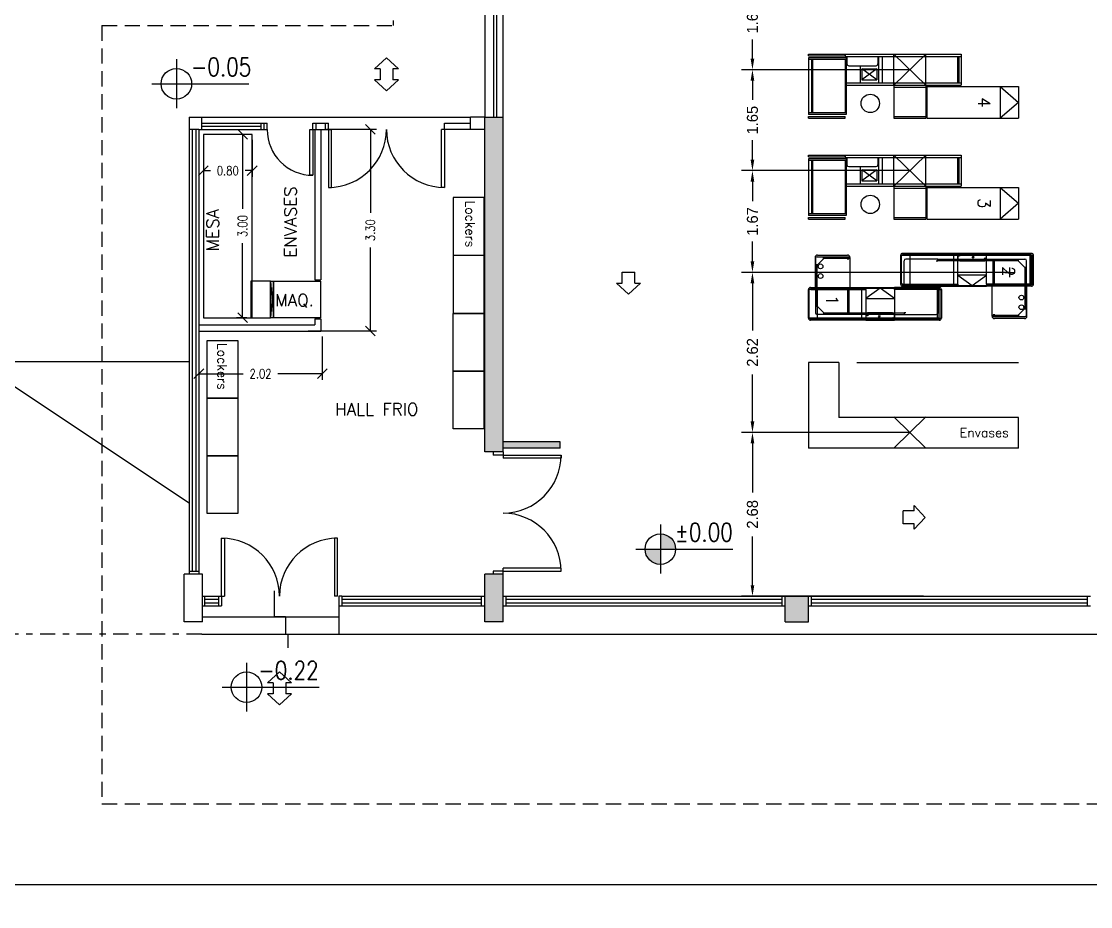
# Model space of a CAD drawing. Header units: metres. Extents: x 95 to 486, y 2972 to 3465.
# Drawn here: x 168.99 to 186.5, y 3177.5 to 3191.99 of the extents above; entities that cross this region are included whole.
import ezdxf

# ---------------------------------------------------------------- set-up
doc = ezdxf.new("R2010")
doc.units = ezdxf.units.M
doc.linetypes.add('DASHDOT2', pattern=[0.5, 0.25, -0.125, 0, -0.125])
doc.linetypes.add('HIDDEN', pattern=[0.375, 0.25, -0.125])
for name, color, linetype in [('0_HOJA-CARATULA', 7, 'Continuous'), ('0_LINEAS-MEDIANERAS', 1, 'DASHDOT2'), ('0_MUROS', 7, 'Continuous'), ('0_PUERTAS-VENTANAS', 3, 'Continuous'), ('C_COTAS', 5, 'Continuous'), ('E_CHECK-OUTS', 1, 'Continuous'), ('E_EQUIPAMIENTO', 1, 'Continuous'), ('I_ELECTRICIDAD', 10, 'Continuous'), ('T_TEXTOS', 3, 'Continuous'), ('T_TEXTOS-EQUIPAMIENTO', 5, 'Continuous')]:
    doc.layers.add(name, color=color, linetype=linetype)
doc.styles.add('ROMANS', font='romans.shx', dxfattribs={"width": 0.8, "height": 0.15})
doc.dimstyles.new('1EN100', dxfattribs={"dimtxt": 0.15, "dimasz": 0.16, "dimexe": 0.1, "dimexo": 0.09, "dimgap": 0.1, "dimtad": 0, "dimzin": 1, "dimdsep": 46, "dimtxsty": 'ROMANS', "dimblk1": 'OBLIQUE', "dimblk2": 'OBLIQUE', "dimsah": 1, "dimcen": -0.1, "dimclrd": 256, "dimclre": 256, "dimclrt": 256, "dimadec": 0, "dimazin": 0, "dimtfac": 1, "dimtofl": 0, "dimtmove": 1, "dimatfit": 3, "dimldrblk": 'DOT', "dimfxl": 0.1, "dimtolj": 1, "dimtzin": 0, "dimarcsym": 0})
doc.dimstyles.get("Standard").update_dxf_attribs({"dimtxt": 0.18, "dimasz": 0.18, "dimexe": 0.18, "dimexo": 0.0625, "dimgap": 0.09, "dimtad": 0, "dimzin": 0, "dimdsep": 46, "dimtxsty": 'Standard', "dimcen": 0.09, "dimadec": 0, "dimazin": 0, "dimtfac": 1, "dimtofl": 0, "dimtmove": 0, "dimatfit": 3, "dimfxl": 1, "dimtolj": 1, "dimtzin": 0, "dimarcsym": 0})

# ---------------------------------------------------------------- blocks, each defined once
blk = doc.blocks.new('*D159')
at = {"layer": 'C_COTAS', "color": 0, "lineweight": -2, "transparency": 16777216}
for p, q in [((183.536, 3192.852), (180.78, 3192.852)), ((180.96, 3192.672), (180.96, 3192.356)), ((180.96, 3191.38), (180.96, 3191.696)), ((183.536, 3191.2), (180.78, 3191.2))]:
    blk.add_line(p, q, dxfattribs=at)
at = {"layer": 'C_COTAS', "color": 0, "transparency": 16777216}
for points in [[(180.93, 3192.672), (180.99, 3192.672), (180.96, 3192.852)], [(180.93, 3191.38), (180.99, 3191.38), (180.96, 3191.2)]]:
    blk.add_solid(points, dxfattribs=at)
at = {"layer": 'DEFPOINTS', "color": 0, "transparency": 16777216}
for p in [(183.599, 3192.852), (180.96, 3191.2), (183.599, 3191.2)]:
    blk.add_point(p, dxfattribs=at)
at = {"layer": 'C_COTAS', "color": 0, "transparency": 16777216, "insert": (180.96, 3192.026), "char_height": 0.18, "attachment_point": 5, "rotation": 90}
blk.add_mtext('\\A1;1.65', dxfattribs=at)
blk = doc.blocks.new('*D166')
at = {"layer": 'C_COTAS', "color": 0, "lineweight": -2, "transparency": 16777216}
for p, q in [((183.536, 3191.2), (180.78, 3191.2)), ((180.96, 3191.02), (180.96, 3190.704)), ((180.96, 3189.728), (180.96, 3190.044)), ((183.536, 3189.548), (180.78, 3189.548))]:
    blk.add_line(p, q, dxfattribs=at)
at = {"layer": 'C_COTAS', "color": 0, "transparency": 16777216}
for points in [[(180.93, 3191.02), (180.99, 3191.02), (180.96, 3191.2)], [(180.93, 3189.728), (180.99, 3189.728), (180.96, 3189.548)]]:
    blk.add_solid(points, dxfattribs=at)
at = {"layer": 'DEFPOINTS', "color": 0, "transparency": 16777216}
for p in [(183.599, 3191.2), (180.96, 3189.548), (183.599, 3189.548)]:
    blk.add_point(p, dxfattribs=at)
at = {"layer": 'C_COTAS', "color": 0, "transparency": 16777216, "insert": (180.96, 3190.374), "char_height": 0.18, "attachment_point": 5, "rotation": 90}
blk.add_mtext('\\A1;1.65', dxfattribs=at)
blk = doc.blocks.new('*D167')
at = {"layer": 'C_COTAS', "color": 0, "lineweight": -2, "transparency": 16777216}
for p, q in [((183.536, 3189.548), (180.78, 3189.548)), ((180.96, 3189.368), (180.96, 3189.046)), ((180.96, 3188.063), (180.96, 3188.386)), ((185.175, 3187.883), (180.78, 3187.883))]:
    blk.add_line(p, q, dxfattribs=at)
at = {"layer": 'C_COTAS', "color": 0, "transparency": 16777216}
for points in [[(180.93, 3189.368), (180.99, 3189.368), (180.96, 3189.548)], [(180.93, 3188.063), (180.99, 3188.063), (180.96, 3187.883)]]:
    blk.add_solid(points, dxfattribs=at)
at = {"layer": 'DEFPOINTS', "color": 0, "transparency": 16777216}
for p in [(183.599, 3189.548), (180.96, 3187.883), (185.237, 3187.883)]:
    blk.add_point(p, dxfattribs=at)
at = {"layer": 'C_COTAS', "color": 0, "transparency": 16777216, "insert": (180.96, 3188.716), "char_height": 0.18, "attachment_point": 5, "rotation": 90}
blk.add_mtext('\\A1;1.67', dxfattribs=at)
blk = doc.blocks.new('*D168')
at = {"layer": 'C_COTAS', "color": 0, "lineweight": -2, "transparency": 16777216}
for p, q in [((183.536, 3187.883), (180.78, 3187.883)), ((180.96, 3187.703), (180.96, 3186.933)), ((180.96, 3185.443), (180.96, 3186.213)), ((183.536, 3185.263), (180.78, 3185.263))]:
    blk.add_line(p, q, dxfattribs=at)
at = {"layer": 'C_COTAS', "color": 0, "transparency": 16777216}
for points in [[(180.93, 3187.703), (180.99, 3187.703), (180.96, 3187.883)], [(180.93, 3185.443), (180.99, 3185.443), (180.96, 3185.263)]]:
    blk.add_solid(points, dxfattribs=at)
at = {"layer": 'DEFPOINTS', "color": 0, "transparency": 16777216}
for p in [(183.599, 3187.883), (180.96, 3185.263), (183.599, 3185.263)]:
    blk.add_point(p, dxfattribs=at)
at = {"layer": 'C_COTAS', "color": 0, "transparency": 16777216, "insert": (180.96, 3186.573), "char_height": 0.18, "attachment_point": 5, "rotation": 90}
blk.add_mtext('\\A1;2.62', dxfattribs=at)
blk = doc.blocks.new('*D169')
at = {"layer": 'C_COTAS', "color": 0, "lineweight": -2, "transparency": 16777216}
for p, q in [((183.536, 3185.263), (180.78, 3185.263)), ((180.96, 3185.083), (180.96, 3184.283)), ((180.96, 3182.764), (180.96, 3183.563)), ((183.76, 3182.584), (180.78, 3182.584))]:
    blk.add_line(p, q, dxfattribs=at)
at = {"layer": 'C_COTAS', "color": 0, "transparency": 16777216}
for points in [[(180.93, 3185.083), (180.99, 3185.083), (180.96, 3185.263)], [(180.93, 3182.764), (180.99, 3182.764), (180.96, 3182.584)]]:
    blk.add_solid(points, dxfattribs=at)
at = {"layer": 'DEFPOINTS', "color": 0, "transparency": 16777216}
for p in [(183.599, 3185.263), (180.96, 3182.584), (183.823, 3182.584)]:
    blk.add_point(p, dxfattribs=at)
at = {"layer": 'C_COTAS', "color": 0, "transparency": 16777216, "insert": (180.96, 3183.923), "char_height": 0.18, "attachment_point": 5, "rotation": 90}
blk.add_mtext('\\A1;2.68', dxfattribs=at)
blk = doc.blocks.new('_OBLIQUE')
at = {"color": 0, "linetype": 'ByBlock'}
blk.add_line((-0.5, -0.5), (0.5, 0.5), dxfattribs=at)
blk = doc.blocks.new('*D218')
at = {"layer": 'DEFPOINTS', "color": 0, "transparency": 16777216}
for p in [(171.97, 3190.141), (172.77, 3190.141), (172.77, 3189.548)]:
    blk.add_point(p, dxfattribs=at)
at = {"layer": 'E_EQUIPAMIENTO', "lineweight": -2, "transparency": 16777216}
for p, q in [((171.97, 3190.051), (171.97, 3189.448)), ((172.77, 3190.051), (172.77, 3189.448)), ((171.97, 3189.548), (172.087, 3189.548)), ((172.77, 3189.548), (172.653, 3189.548))]:
    blk.add_line(p, q, dxfattribs=at)
at = {"layer": 'E_EQUIPAMIENTO', "lineweight": -2, "transparency": 16777216, "xscale": 0.16, "yscale": 0.16, "zscale": 0.16, "rotation": 180}
blk.add_blockref('_OBLIQUE', (171.97, 3189.548), dxfattribs=at)
at = {"layer": 'E_EQUIPAMIENTO', "lineweight": -2, "transparency": 16777216, "xscale": 0.16, "yscale": 0.16, "zscale": 0.16}
blk.add_blockref('_OBLIQUE', (172.77, 3189.548), dxfattribs=at)
at = {"layer": 'E_EQUIPAMIENTO', "transparency": 16777216, "insert": (172.37, 3189.548), "char_height": 0.15, "attachment_point": 5, "style": 'ROMANS'}
blk.add_mtext('\\A1;0.80', dxfattribs=at)
blk = doc.blocks.new('_Dot')
at = {"color": 0, "linetype": 'ByBlock', "lineweight": -2}
blk.add_line((-0.5, 0), (-1, 0), dxfattribs=at)
at = {"color": 0, "linetype": 'ByBlock', "const_width": 0.5}
blk.add_lwpolyline([(-0.25, 0, 1), (0.25, 0, 1)], format="xyb", close=True, dxfattribs=at)
blk = doc.blocks.new('*D219')
at = {"layer": 'DEFPOINTS', "color": 0, "transparency": 16777216}
for p in [(172.77, 3190.141), (172.612, 3187.141), (172.77, 3187.141)]:
    blk.add_point(p, dxfattribs=at)
at = {"layer": 'E_EQUIPAMIENTO', "lineweight": -2, "transparency": 16777216}
for p, q in [((172.68, 3190.141), (172.512, 3190.141)), ((172.612, 3190.141), (172.612, 3188.924)), ((172.612, 3187.141), (172.612, 3188.359)), ((172.68, 3187.141), (172.512, 3187.141))]:
    blk.add_line(p, q, dxfattribs=at)
at = {"layer": 'E_EQUIPAMIENTO', "lineweight": -2, "transparency": 16777216, "xscale": 0.16, "yscale": 0.16, "zscale": 0.16}
for p, rotation in [((172.612, 3190.141), 90), ((172.612, 3187.141), 270)]:
    blk.add_blockref('_OBLIQUE', p, dxfattribs=dict(at, rotation=rotation))
at = {"layer": 'E_EQUIPAMIENTO', "transparency": 16777216, "insert": (172.612, 3188.641), "char_height": 0.15, "attachment_point": 5, "rotation": 90, "style": 'ROMANS'}
blk.add_mtext('\\A1;3.00', dxfattribs=at)
blk = doc.blocks.new('*D220')
at = {"layer": '0_HOJA-CARATULA', "lineweight": -2, "transparency": 16777216}
for p, q in [((171.896, 3186.834), (171.896, 3186.124)), ((173.917, 3186.834), (173.917, 3186.124)), ((171.896, 3186.224), (172.624, 3186.224)), ((173.917, 3186.224), (173.19, 3186.224))]:
    blk.add_line(p, q, dxfattribs=at)
at = {"layer": 'DEFPOINTS', "color": 0, "transparency": 16777216}
for p in [(171.896, 3186.924), (173.917, 3186.924), (173.917, 3186.224)]:
    blk.add_point(p, dxfattribs=at)
at = {"layer": '0_HOJA-CARATULA', "lineweight": -2, "transparency": 16777216, "xscale": 0.16, "yscale": 0.16, "zscale": 0.16, "rotation": 180}
blk.add_blockref('_OBLIQUE', (171.896, 3186.224), dxfattribs=at)
at = {"layer": '0_HOJA-CARATULA', "lineweight": -2, "transparency": 16777216, "xscale": 0.16, "yscale": 0.16, "zscale": 0.16}
blk.add_blockref('_OBLIQUE', (173.917, 3186.224), dxfattribs=at)
at = {"layer": '0_HOJA-CARATULA', "transparency": 16777216, "insert": (172.907, 3186.224), "char_height": 0.15, "attachment_point": 5, "style": 'ROMANS'}
blk.add_mtext('\\A1;2.02', dxfattribs=at)
blk = doc.blocks.new('*D221')
at = {"layer": '0_HOJA-CARATULA', "lineweight": -2, "transparency": 16777216}
for p, q in [((173.986, 3190.224), (174.804, 3190.224)), ((174.704, 3190.224), (174.704, 3188.856)), ((174.704, 3186.924), (174.704, 3188.291)), ((173.686, 3186.924), (174.804, 3186.924))]:
    blk.add_line(p, q, dxfattribs=at)
at = {"layer": 'DEFPOINTS', "color": 0, "transparency": 16777216}
for p in [(173.896, 3190.224), (173.596, 3186.924), (174.704, 3186.924)]:
    blk.add_point(p, dxfattribs=at)
at = {"layer": '0_HOJA-CARATULA', "lineweight": -2, "transparency": 16777216, "xscale": 0.16, "yscale": 0.16, "zscale": 0.16}
for p, rotation in [((174.704, 3190.224), 90), ((174.704, 3186.924), 270)]:
    blk.add_blockref('_OBLIQUE', p, dxfattribs=dict(at, rotation=rotation))
at = {"layer": '0_HOJA-CARATULA', "transparency": 16777216, "insert": (174.704, 3188.574), "char_height": 0.15, "attachment_point": 5, "rotation": 90, "style": 'ROMANS'}
blk.add_mtext('\\A1;3.30', dxfattribs=at)

msp = doc.modelspace()

# ---------------------------------------------------------------- hatches: boundary and pattern name
at = {"layer": '0_MUROS'}
for points in [[(176.8761, 3190.4236), (176.5761, 3190.4236), (176.5761, 3184.9436), (176.8761, 3184.9436)], [(177.8137, 3185.1076), (176.8761, 3185.1076), (176.8761, 3185.0076), (177.8137, 3185.0076)]]:
    msp.add_hatch(color=256, dxfattribs=at).paths.add_polyline_path(points)
h = msp.add_hatch(color=256, dxfattribs=at)
h.paths.add_polyline_path([(181.8761, 3182.5836), (181.4961, 3182.5836), (181.4961, 3182.1636), (181.8761, 3182.1636)])
h.paths.add_polyline_path([(176.8761, 3182.9436), (176.5761, 3182.9436), (176.5761, 3182.1636), (176.8761, 3182.1636)])
at = {"layer": 'C_COTAS'}
h = msp.add_hatch(color=2, dxfattribs=at)
h.paths.add_polyline_path([(179.4523, 3183.6045), (179.4523, 3183.3545), (179.7023, 3183.3545, 0.4142136)])
h.paths.add_polyline_path([(179.4523, 3183.3545), (179.2023, 3183.3545, 0.4142136), (179.4523, 3183.1045)])

# ---------------------------------------------------------------- linework, layer by layer
at = {"layer": '0_HOJA-CARATULA'}
for p, q in [((173.7961, 3190.2236), (173.7961, 3187.7636)), ((173.8961, 3190.2236), (173.8961, 3187.7636)), ((173.7961, 3187.7636), (173.8961, 3187.7636)), ((171.8961, 3187.0236), (173.7961, 3187.0236)), ((173.7961, 3187.1236), (173.7961, 3187.0236)), ((173.7961, 3187.1236), (173.8961, 3187.1236)), ((173.8961, 3187.1236), (173.8961, 3186.9236)), ((171.8961, 3186.9236), (173.8961, 3186.9236))]:
    msp.add_line(p, q, dxfattribs=at)
msp.add_circle((196.2281, 3222.4589), 101.1095, dxfattribs=at)
at = {"layer": '0_LINEAS-MEDIANERAS'}
msp.add_line((171.9461, 3181.9636), (164.7861, 3181.9636), dxfattribs=at)
at = {"layer": '0_MUROS', "color": 2, "linetype": 'HIDDEN'}
for p, q in [((175.0761, 3230.2536), (175.0761, 3191.9236)), ((170.308, 3191.9236), (175.0761, 3191.9236)), ((170.308, 3191.9236), (170.308, 3179.1836)), ((170.308, 3179.1836), (216.8061, 3179.1836))]:
    msp.add_line(p, q, dxfattribs=at)
at = {"layer": '0_MUROS', "color": 3}
for p, q in [((174.9674, 3191.3933), (174.7724, 3191.2133)), ((174.9674, 3191.3933), (175.1624, 3191.2133)), ((174.8624, 3191.2133), (174.7724, 3191.2133)), ((174.8624, 3191.2133), (174.8624, 3191.0333)), ((175.1624, 3191.2133), (175.0724, 3191.2133)), ((175.0724, 3191.2133), (175.0724, 3191.0333)), ((174.8624, 3191.0333), (174.7724, 3191.0333)), ((174.9674, 3190.8533), (174.7724, 3191.0333)), ((174.9674, 3190.8533), (175.1624, 3191.0333)), ((175.1624, 3191.0333), (175.0724, 3191.0333)), ((178.8255, 3187.8855), (179.0355, 3187.8855)), ((178.8255, 3187.7055), (178.8255, 3187.8855)), ((179.0355, 3187.7055), (179.0355, 3187.8855)), ((178.9305, 3187.5255), (178.7355, 3187.7055)), ((178.7355, 3187.7055), (178.8255, 3187.7055)), ((178.9305, 3187.5255), (179.1255, 3187.7055)), ((179.0355, 3187.7055), (179.1255, 3187.7055)), ((164.7861, 3186.4236), (171.7361, 3186.4236)), ((168.2611, 3186.4236), (171.7361, 3184.1123)), ((183.6048, 3183.9787), (183.6048, 3184.0687)), ((183.7848, 3183.8737), (183.6048, 3184.0687)), ((183.4248, 3183.7687), (183.4248, 3183.9787)), ((183.6048, 3183.9787), (183.4248, 3183.9787)), ((183.7848, 3183.8737), (183.6048, 3183.6787)), ((183.6048, 3183.7687), (183.4248, 3183.7687)), ((183.6048, 3183.6787), (183.6048, 3183.7687)), ((173.2164, 3181.3449), (173.0214, 3181.1649)), ((173.2164, 3181.3449), (173.4114, 3181.1649)), ((173.1114, 3181.1649), (173.0214, 3181.1649)), ((173.1114, 3181.1649), (173.1114, 3180.9849)), ((173.4114, 3181.1649), (173.3214, 3181.1649)), ((173.3214, 3181.1649), (173.3214, 3180.9849)), ((173.1114, 3180.9849), (173.0214, 3180.9849)), ((173.2164, 3180.8049), (173.0214, 3180.9849)), ((173.2164, 3180.8049), (173.4114, 3180.9849)), ((173.4114, 3180.9849), (173.3214, 3180.9849))]:
    msp.add_line(p, q, dxfattribs=at)
at = {"layer": '0_MUROS'}
for p, q in [((176.5761, 3190.4236), (176.8761, 3190.4236)), ((176.5761, 3184.9436), (176.5761, 3190.4236)), ((176.8761, 3184.9436), (176.8761, 3190.4236)), ((177.8137, 3185.1076), (176.8761, 3185.1076)), ((177.8137, 3185.0076), (177.8137, 3185.1076)), ((176.8761, 3184.9436), (176.5761, 3184.9436)), ((177.8137, 3185.0076), (176.8761, 3185.0076)), ((171.9561, 3182.9436), (171.6561, 3182.9436)), ((171.6561, 3182.1636), (171.6561, 3182.9436)), ((171.9561, 3182.1636), (171.9561, 3182.9436)), ((176.5761, 3182.1636), (176.5761, 3182.9436)), ((176.8761, 3182.9436), (176.5761, 3182.9436)), ((176.8761, 3182.1636), (176.8761, 3182.9436)), ((173.1375, 3182.2436), (173.1375, 3182.6713)), ((176.9261, 3182.4236), (176.9261, 3182.5836)), ((181.4461, 3182.4236), (181.4461, 3182.5836)), ((181.4961, 3182.1636), (181.4961, 3182.5836)), ((181.4961, 3182.5836), (181.8761, 3182.5836)), ((181.8761, 3182.1636), (181.8761, 3182.5836)), ((181.9261, 3182.4236), (181.9261, 3182.5836)), ((186.4461, 3182.4236), (186.4461, 3182.5836)), ((173.3175, 3182.2436), (173.1375, 3182.2436)), ((173.3175, 3182.2436), (173.3175, 3181.9636)), ((171.9561, 3182.1636), (171.6561, 3182.1636)), ((176.8761, 3182.1636), (176.5761, 3182.1636)), ((181.4961, 3182.1636), (181.8761, 3182.1636)), ((173.3175, 3181.9636), (173.3525, 3181.9636)), ((173.3525, 3181.9636), (173.3525, 3181.7361))]:
    msp.add_line(p, q, dxfattribs=at)
at = {"layer": '0_MUROS', "color": 2}
for p, q in [((174.0174, 3189.2736), (174.0674, 3189.2736)), ((174.0174, 3189.2736), (174.0674, 3189.2736)), ((171.7361, 3182.9936), (171.8961, 3182.9936)), ((174.1861, 3182.5836), (174.1861, 3181.9636)), ((176.5261, 3182.4236), (176.5261, 3182.5836)), ((171.9461, 3182.2436), (174.1861, 3182.2436)), ((171.9461, 3181.9636), (211.6561, 3181.9636))]:
    msp.add_line(p, q, dxfattribs=at)
at = {"layer": '0_MUROS', "color": 4}
msp.add_line((138.4561, 3177.8636), (234.8661, 3177.8636), dxfattribs=at)
at = {"layer": '0_PUERTAS-VENTANAS'}
for p, q in [((176.5761, 3208.2336), (176.5761, 3190.4236)), ((176.7261, 3190.4236), (176.7261, 3208.2336)), ((176.7761, 3190.4236), (176.7761, 3208.2336)), ((176.8761, 3190.4236), (176.8761, 3208.2836)), ((171.7361, 3190.4236), (171.7361, 3182.9436)), ((171.7361, 3190.4236), (176.3461, 3190.4236)), ((171.9461, 3190.2236), (171.9461, 3190.4236)), ((171.9461, 3190.3236), (173.014, 3190.3236)), ((172.914, 3190.2223), (172.914, 3190.3223)), ((172.964, 3190.2223), (172.964, 3190.3223)), ((173.014, 3190.2223), (173.014, 3190.3223)), ((173.765, 3190.3236), (174.0174, 3190.3236)), ((173.765, 3190.2223), (173.765, 3190.3223)), ((173.815, 3190.2223), (173.815, 3190.3223)), ((173.9674, 3190.2236), (173.9674, 3190.3236)), ((174.0174, 3190.2236), (174.0174, 3190.3236)), ((175.9174, 3190.2236), (175.9174, 3190.3236)), ((175.9174, 3190.3236), (176.3461, 3190.3236)), ((176.3461, 3190.2236), (176.3461, 3190.4236)), ((176.5761, 3190.4236), (176.3461, 3190.4236)), ((171.8961, 3190.2236), (171.7361, 3190.2236)), ((171.7861, 3190.2236), (171.7861, 3182.9936)), ((171.8461, 3190.2236), (171.8461, 3182.9936)), ((171.8961, 3190.2236), (171.8961, 3182.9436)), ((171.8961, 3190.2236), (173.014, 3190.2236)), ((171.9461, 3190.2736), (172.914, 3190.2736)), ((172.964, 3190.2223), (173.014, 3190.2223)), ((173.765, 3190.2236), (173.9674, 3190.2236)), ((173.9674, 3190.2236), (174.0174, 3190.2236)), ((174.0174, 3190.2236), (174.0174, 3189.2736)), ((174.0174, 3190.2236), (174.0674, 3190.2236)), ((174.0674, 3189.2736), (174.0674, 3190.2236)), ((175.8674, 3189.2736), (175.8674, 3190.2236)), ((175.9174, 3190.2236), (175.8674, 3190.2236)), ((175.9174, 3190.2236), (175.9174, 3189.2736)), ((176.3461, 3190.2236), (175.9174, 3190.2236)), ((176.5761, 3190.2236), (176.3461, 3190.2236)), ((175.9174, 3189.2736), (175.8674, 3189.2736)), ((176.7161, 3184.9436), (176.7161, 3184.8936)), ((176.8761, 3184.8936), (176.7161, 3184.8936)), ((176.8761, 3184.9436), (176.8761, 3184.8936)), ((176.8761, 3184.8936), (177.8261, 3184.8936)), ((176.8761, 3184.8936), (176.8761, 3184.8436)), ((177.8261, 3184.8936), (177.8261, 3184.8436)), ((177.8261, 3184.8436), (176.8761, 3184.8436)), ((172.2664, 3183.5336), (172.3164, 3183.5336)), ((172.2664, 3182.5836), (172.2664, 3183.5336)), ((172.3164, 3183.5336), (172.3164, 3182.5836)), ((174.1664, 3183.5336), (174.1164, 3183.5336)), ((174.1164, 3183.5336), (174.1164, 3182.5836)), ((174.1664, 3182.5836), (174.1664, 3183.5336)), ((176.8761, 3182.9936), (176.7161, 3182.9936)), ((176.7161, 3182.9936), (176.7161, 3182.9436)), ((177.8261, 3183.0436), (176.8761, 3183.0436)), ((176.8761, 3182.9936), (176.8761, 3183.0436)), ((176.8761, 3182.9936), (177.8261, 3182.9936)), ((176.8761, 3182.9436), (176.8761, 3182.9936)), ((177.8261, 3182.9936), (177.8261, 3183.0436)), ((171.9461, 3182.5836), (172.2664, 3182.5836)), ((171.9461, 3182.4236), (172.2664, 3182.4236)), ((171.9961, 3182.4236), (171.9961, 3182.5836)), ((171.9961, 3182.5336), (172.2164, 3182.5336)), ((171.9961, 3182.4736), (172.2164, 3182.4736)), ((172.2164, 3182.5836), (172.2164, 3182.4236)), ((172.2664, 3182.5836), (172.2664, 3182.4236)), ((172.2664, 3182.5836), (172.3164, 3182.5836)), ((174.1664, 3182.5836), (174.1164, 3182.5836)), ((174.2361, 3182.5836), (174.1861, 3182.5836)), ((174.1861, 3182.4236), (176.5761, 3182.4236)), ((174.2361, 3182.5836), (176.5761, 3182.5836)), ((174.2361, 3182.5836), (174.2361, 3182.4236)), ((174.2361, 3182.5336), (176.5261, 3182.5336)), ((174.2361, 3182.4736), (176.5261, 3182.4736)), ((176.8761, 3182.5836), (181.4961, 3182.5836)), ((176.8761, 3182.4236), (181.4961, 3182.4236)), ((176.9261, 3182.5336), (181.4461, 3182.5336)), ((176.9261, 3182.4736), (181.4461, 3182.4736)), ((181.8761, 3182.5836), (186.4961, 3182.5836)), ((181.8761, 3182.4236), (186.4961, 3182.4236)), ((181.9261, 3182.5336), (186.4461, 3182.5336)), ((181.9261, 3182.4736), (186.4461, 3182.4736))]:
    msp.add_line(p, q, dxfattribs=at)
msp.add_lwpolyline([(173.715, 3190.2223), (173.765, 3190.2223), (173.765, 3189.4723), (173.715, 3189.4723)], close=True, dxfattribs=at)
at = {"layer": '0_PUERTAS-VENTANAS', "color": 5}
for centre, radius, start, end in [((173.765, 3190.2223), 0.751, 180, 270), ((174.0174, 3190.2236), 0.95, 270, 0), ((175.9174, 3190.2236), 0.95, 180, 270), ((176.8761, 3184.8936), 0.95, 270, 0), ((176.8761, 3182.9936), 0.95, 0, 90), ((172.2664, 3182.5836), 0.95, 0, 90), ((174.1664, 3182.5836), 0.95, 90, 180)]:
    msp.add_arc(centre, radius, start, end, dxfattribs=at)
at = {"layer": 'C_COTAS', "color": 3}
for p, q in [((171.5288, 3191.3697), (171.5288, 3190.5697)), ((171.1288, 3190.9697), (172.7171, 3190.9697)), ((179.4523, 3183.7545), (179.4523, 3182.9545)), ((179.0523, 3183.3545), (180.6406, 3183.3545)), ((172.6775, 3181.4953), (172.6775, 3180.6953)), ((172.2775, 3181.0953), (173.8658, 3181.0953))]:
    msp.add_line(p, q, dxfattribs=at)
for centre in [(171.5288, 3190.9697), (179.4523, 3183.3545), (172.6775, 3181.0953)]:
    msp.add_circle(centre, 0.25, dxfattribs=at)
at = {"layer": 'E_CHECK-OUTS'}
for p, q in [((182.4951, 3191.3953), (181.8761, 3191.3953)), ((181.8761, 3191.3953), (181.8761, 3190.4653)), ((182.4751, 3191.4553), (184.3761, 3191.4553)), ((182.4751, 3191.4553), (182.4751, 3191.4153)), ((182.4951, 3191.4153), (182.4951, 3190.4653)), ((184.3761, 3191.4553), (184.3761, 3190.9453)), ((182.4951, 3190.9453), (184.3761, 3190.9453)), ((183.2751, 3190.9453), (183.2751, 3190.4053)), ((183.7971, 3190.9453), (183.7971, 3190.4053)), ((183.8171, 3190.9253), (185.0171, 3190.9253)), ((183.8171, 3190.9253), (183.8171, 3190.4053)), ((185.0171, 3190.9253), (185.0171, 3190.4053)), ((185.0171, 3190.9253), (185.3171, 3190.6653)), ((185.3171, 3190.6653), (185.0171, 3190.4053)), ((182.4951, 3190.4653), (181.8761, 3190.4653)), ((183.2751, 3190.4053), (183.7971, 3190.4053)), ((183.8171, 3190.4053), (185.0171, 3190.4053)), ((182.4751, 3189.8035), (184.3761, 3189.8035)), ((182.4751, 3189.8035), (182.4751, 3189.7635)), ((182.4951, 3189.7635), (182.4951, 3188.8135)), ((184.3761, 3189.8035), (184.3761, 3189.2935)), ((182.4951, 3189.7435), (181.8761, 3189.7435)), ((181.8761, 3189.7435), (181.8761, 3188.8135)), ((182.4951, 3189.2935), (184.3761, 3189.2935)), ((183.2751, 3189.2935), (183.2751, 3188.7535)), ((183.7971, 3189.2935), (183.7971, 3188.7535)), ((183.8171, 3189.2735), (185.0171, 3189.2735)), ((183.8171, 3189.2735), (183.8171, 3188.7535)), ((185.0171, 3189.2735), (185.0171, 3188.7535)), ((185.0171, 3189.2735), (185.3171, 3189.0135)), ((185.3171, 3189.0135), (185.0171, 3188.7535)), ((182.4951, 3188.8135), (181.8761, 3188.8135)), ((183.2751, 3188.7535), (183.7971, 3188.7535)), ((183.8171, 3188.7535), (185.0171, 3188.7535)), ((185.5271, 3188.1947), (183.4211, 3188.1947)), ((183.4241, 3188.1837), (183.4241, 3188.1947)), ((184.334, 3188.1497), (184.3684, 3188.1877)), ((184.3358, 3188.1687), (184.3524, 3188.1859)), ((185.5241, 3188.1837), (185.5241, 3188.1947)), ((181.9851, 3188.1267), (181.9851, 3187.6367)), ((181.9921, 3188.1117), (181.9921, 3187.2197)), ((182.0171, 3188.1367), (182.5351, 3188.1367)), ((182.0221, 3188.0067), (182.1242, 3188.1067)), ((182.0251, 3188.1667), (182.5151, 3188.1667)), ((182.1242, 3188.1067), (182.1242, 3188.1367)), ((182.1242, 3188.1167), (182.5351, 3188.1167)), ((182.5101, 3188.1047), (182.5351, 3188.1047)), ((182.5351, 3188.1367), (182.5351, 3188.1047)), ((182.5551, 3188.1267), (182.5551, 3187.6367)), ((183.4241, 3188.1587), (183.3851, 3188.1587)), ((183.3851, 3188.1587), (183.3851, 3187.6927)), ((183.3961, 3188.1587), (183.3961, 3187.6927)), ((185.5241, 3188.1837), (183.4241, 3188.1837)), ((183.4241, 3188.1837), (183.4241, 3188.1587)), ((185.5241, 3188.1587), (183.4241, 3188.1587)), ((183.4441, 3187.6567), (183.4441, 3188.0737)), ((183.9941, 3188.0987), (183.4691, 3188.0987)), ((183.5361, 3188.1587), (183.5361, 3187.6927)), ((183.9941, 3188.0667), (183.9691, 3188.0667)), ((183.9941, 3188.0987), (184.8941, 3188.0987)), ((183.9941, 3188.0667), (183.9941, 3188.0987)), ((183.9941, 3188.0787), (184.8941, 3188.0787)), ((184.2541, 3187.6927), (184.2541, 3188.1587)), ((184.3241, 3187.6927), (184.3241, 3188.1587)), ((184.3506, 3188.1509), (184.3671, 3188.17)), ((184.5567, 3188.1135), (184.5911, 3188.1516)), ((184.5585, 3188.1325), (184.5751, 3188.1497)), ((184.5733, 3188.1148), (184.5898, 3188.1338)), ((184.7499, 3188.0859), (184.7843, 3188.124)), ((184.7518, 3188.1049), (184.7683, 3188.1221)), ((184.7665, 3188.0872), (184.7831, 3188.1062)), ((184.7941, 3187.6927), (184.7941, 3188.1587)), ((184.9031, 3188.0987), (185.4211, 3188.0987)), ((184.9031, 3188.0667), (184.9031, 3188.0987)), ((184.9031, 3188.0787), (185.314, 3188.0787)), ((184.9031, 3187.6997), (184.9031, 3188.0667)), ((184.9031, 3188.0667), (184.9281, 3188.0667)), ((184.9231, 3187.6997), (184.9231, 3188.0667)), ((185.314, 3188.0687), (185.314, 3188.0987)), ((185.4161, 3187.9687), (185.314, 3188.0687)), ((185.4461, 3187.1817), (185.4461, 3188.0737)), ((185.4991, 3188.1587), (185.4991, 3187.6927)), ((185.5241, 3188.1587), (185.5241, 3188.1837)), ((185.5241, 3188.1587), (185.5241, 3187.6927)), ((185.5241, 3188.1587), (185.5631, 3188.1587)), ((185.5521, 3187.6927), (185.5521, 3188.1587)), ((185.5631, 3187.6927), (185.5631, 3188.1587)), ((182.0221, 3188.0067), (181.9921, 3188.0067)), ((182.0121, 3188.0067), (182.0121, 3187.3247)), ((184.3241, 3187.8377), (184.5591, 3187.6677)), ((184.7941, 3187.8377), (184.3241, 3187.8377)), ((184.5591, 3187.6677), (184.7941, 3187.8377)), ((185.0938, 3187.8832), (185.2555, 3187.8832)), ((185.1746, 3187.8023), (185.1746, 3187.964)), ((185.4161, 3187.9687), (185.4461, 3187.9687)), ((185.4261, 3187.2867), (185.4261, 3187.9687)), ((183.4241, 3187.6927), (183.3851, 3187.6927)), ((183.4241, 3187.6927), (184.3241, 3187.6927)), ((183.4241, 3187.6677), (183.4241, 3187.6927)), ((183.4241, 3187.6677), (184.7941, 3187.6677)), ((183.4241, 3187.6677), (183.4241, 3187.6567)), ((184.2991, 3187.6887), (184.3241, 3187.6887)), ((184.3241, 3187.6927), (184.3241, 3187.6677)), ((184.3241, 3187.6567), (184.3241, 3187.6887)), ((184.7941, 3187.6927), (184.7941, 3187.6677)), ((185.5241, 3187.6927), (184.7941, 3187.6927)), ((185.5241, 3187.6677), (184.7941, 3187.6677)), ((184.9031, 3187.6677), (184.9031, 3187.6997)), ((184.9281, 3187.6997), (184.9031, 3187.6997)), ((185.5241, 3187.6927), (185.5631, 3187.6927)), ((185.5241, 3187.6677), (185.5241, 3187.6927)), ((185.5241, 3187.6677), (185.5241, 3187.6567)), ((181.9151, 3187.6007), (181.8761, 3187.6007)), ((181.8761, 3187.1347), (181.8761, 3187.6007)), ((181.8871, 3187.1347), (181.8871, 3187.6007)), ((181.9121, 3187.6367), (183.2851, 3187.6367)), ((181.9151, 3187.6257), (181.9151, 3187.6367)), ((181.9151, 3187.6257), (183.2851, 3187.6257)), ((181.9151, 3187.6257), (181.9151, 3187.6007)), ((181.9151, 3187.6007), (182.8151, 3187.6007)), ((182.0271, 3187.1347), (182.0271, 3187.6007)), ((182.5101, 3187.5937), (182.5351, 3187.5937)), ((182.5151, 3187.5937), (182.5151, 3187.2267)), ((182.5351, 3187.6257), (182.5351, 3187.5937)), ((182.5351, 3187.5937), (182.5351, 3187.2267)), ((182.7451, 3187.6007), (182.7451, 3187.1347)), ((182.8151, 3187.6007), (182.8151, 3187.6257)), ((183.0501, 3187.6257), (182.8151, 3187.4557)), ((182.8151, 3187.6007), (182.8151, 3187.1347)), ((183.2851, 3187.4557), (183.0501, 3187.6257)), ((183.9941, 3187.6367), (183.2851, 3187.6367)), ((184.0181, 3187.6367), (183.2851, 3187.6367)), ((183.2851, 3187.6007), (183.2851, 3187.6257)), ((184.0151, 3187.6257), (183.2851, 3187.6257)), ((184.0151, 3187.6007), (183.2851, 3187.6007)), ((183.2851, 3187.6007), (183.2851, 3187.1347)), ((183.4211, 3187.6567), (184.7941, 3187.6567)), ((183.4441, 3187.6367), (183.4441, 3187.6047)), ((183.4691, 3187.6047), (183.4441, 3187.6047)), ((183.9741, 3187.6567), (184.3241, 3187.6567)), ((183.9901, 3187.1347), (183.9901, 3187.6007)), ((183.9941, 3187.6367), (183.9941, 3187.2197)), ((184.0151, 3187.6257), (184.0151, 3187.6367)), ((184.0151, 3187.6257), (184.0151, 3187.6007)), ((184.0151, 3187.6007), (184.0541, 3187.6007)), ((184.0151, 3187.1347), (184.0151, 3187.6007)), ((184.0431, 3187.6007), (184.0431, 3187.1347)), ((184.0541, 3187.6007), (184.0541, 3187.1347)), ((185.5271, 3187.6567), (184.7941, 3187.6567)), ((184.8831, 3187.1667), (184.8831, 3187.6567)), ((185.4531, 3187.1667), (185.4531, 3187.6567)), ((182.0221, 3187.3247), (181.9921, 3187.3247)), ((182.0221, 3187.3247), (182.1242, 3187.2247)), ((182.8151, 3187.4557), (183.2851, 3187.4557)), ((182.5351, 3187.1947), (182.0171, 3187.1947)), ((182.1242, 3187.2247), (182.1242, 3187.1947)), ((182.5351, 3187.2147), (182.1242, 3187.2147)), ((182.5351, 3187.2267), (182.5101, 3187.2267)), ((182.5351, 3187.2267), (182.5351, 3187.1947)), ((183.4441, 3187.2147), (182.5351, 3187.2147)), ((183.2851, 3187.1947), (182.5351, 3187.1947)), ((182.8593, 3187.2074), (182.8249, 3187.1694)), ((182.8427, 3187.2062), (182.8262, 3187.1871)), ((182.8575, 3187.1884), (182.8409, 3187.1712)), ((183.0525, 3187.1798), (183.0182, 3187.1418)), ((183.036, 3187.1786), (183.0194, 3187.1595)), ((183.0507, 3187.1608), (183.0341, 3187.1436)), ((183.2752, 3187.1436), (183.2408, 3187.1056)), ((183.2586, 3187.1424), (183.2421, 3187.1234)), ((183.2851, 3187.1947), (183.9691, 3187.1947)), ((183.4441, 3187.2267), (183.4691, 3187.2267)), ((183.4441, 3187.2267), (183.4441, 3187.1947)), ((184.9031, 3187.1567), (184.9031, 3187.1887)), ((184.9281, 3187.1887), (184.9031, 3187.1887)), ((185.314, 3187.1767), (184.9031, 3187.1767)), ((185.4211, 3187.1567), (184.9031, 3187.1567)), ((185.4161, 3187.2867), (185.314, 3187.1867)), ((185.314, 3187.1867), (185.314, 3187.1567)), ((185.4161, 3187.2867), (185.4461, 3187.2867)), ((181.8761, 3187.1347), (183.0761, 3187.1347)), ((181.9151, 3187.1347), (181.8761, 3187.1347)), ((184.0181, 3187.0987), (181.9121, 3187.0987)), ((184.0151, 3187.1347), (181.9151, 3187.1347)), ((181.9151, 3187.1097), (181.9151, 3187.1347)), ((184.0151, 3187.1097), (181.9151, 3187.1097)), ((181.9151, 3187.1097), (181.9151, 3187.0987)), ((183.2734, 3187.1246), (183.2568, 3187.1074)), ((184.0151, 3187.1347), (184.0541, 3187.1347)), ((184.0151, 3187.1347), (184.0151, 3187.1097)), ((184.0151, 3187.1097), (184.0151, 3187.0987)), ((185.4131, 3187.1267), (184.9231, 3187.1267))]:
    msp.add_line(p, q, dxfattribs=at)
at = {"layer": 'E_CHECK-OUTS', "color": 2}
for p, q in [((182.4951, 3191.3653), (181.8761, 3191.3653)), ((181.9251, 3191.3653), (181.9251, 3190.4953)), ((181.9451, 3191.3653), (181.9451, 3190.4953)), ((182.4751, 3191.4153), (184.3761, 3191.4153)), ((182.4751, 3191.3653), (182.4751, 3190.4953)), ((182.5051, 3191.4153), (182.5051, 3191.2953)), ((183.0151, 3191.4153), (183.0151, 3191.2953)), ((183.0251, 3191.4153), (183.0251, 3190.9853)), ((183.0851, 3191.4153), (183.0851, 3190.9853)), ((184.3161, 3191.4153), (184.3161, 3190.9853)), ((184.3361, 3191.4153), (184.3361, 3190.9853)), ((182.5351, 3191.2653), (182.9851, 3191.2653)), ((182.7251, 3191.2653), (182.7251, 3190.9853)), ((182.7525, 3191.2153), (182.9986, 3191.2153)), ((182.9986, 3191.2153), (182.7525, 3191.0353)), ((182.9986, 3191.0353), (182.7525, 3191.2153)), ((182.7525, 3191.2153), (182.7525, 3191.0353)), ((182.9986, 3191.2153), (182.9986, 3191.0353)), ((182.7525, 3191.0353), (182.9986, 3191.0353)), ((182.4951, 3190.9853), (184.3761, 3190.9853)), ((183.2751, 3190.9153), (183.7971, 3190.9153)), ((185.0171, 3190.9253), (185.3171, 3190.9253)), ((185.3171, 3190.9253), (185.3171, 3190.4053)), ((182.4951, 3190.4953), (181.8761, 3190.4953)), ((183.2751, 3190.4353), (183.7971, 3190.4353)), ((185.0171, 3190.4053), (185.3171, 3190.4053)), ((182.4751, 3189.7635), (184.3761, 3189.7635)), ((182.5051, 3189.7635), (182.5051, 3189.6435)), ((183.0151, 3189.7635), (183.0151, 3189.6435)), ((183.0251, 3189.7635), (183.0251, 3189.3335)), ((183.0851, 3189.7635), (183.0851, 3189.3335)), ((184.3161, 3189.7635), (184.3161, 3189.3335)), ((184.3361, 3189.7635), (184.3361, 3189.3335)), ((182.4951, 3189.7135), (181.8761, 3189.7135)), ((181.9251, 3189.7135), (181.9251, 3188.8435)), ((181.9451, 3189.7135), (181.9451, 3188.8435)), ((182.4751, 3189.7135), (182.4751, 3188.8435)), ((182.5351, 3189.6135), (182.9851, 3189.6135)), ((182.7251, 3189.6135), (182.7251, 3189.3335)), ((182.7525, 3189.5635), (182.9986, 3189.5635)), ((182.9986, 3189.5635), (182.7525, 3189.3835)), ((182.9986, 3189.3835), (182.7525, 3189.5635)), ((182.7525, 3189.5635), (182.7525, 3189.3835)), ((182.9986, 3189.5635), (182.9986, 3189.3835)), ((182.4951, 3189.3335), (184.3761, 3189.3335)), ((182.7525, 3189.3835), (182.9986, 3189.3835)), ((183.2751, 3189.2635), (183.7971, 3189.2635)), ((185.0171, 3189.2735), (185.3171, 3189.2735)), ((185.3171, 3189.2735), (185.3171, 3188.7535)), ((182.4951, 3188.8435), (181.8761, 3188.8435)), ((183.2751, 3188.7835), (183.7971, 3188.7835)), ((185.0171, 3188.7535), (185.3171, 3188.7535))]:
    msp.add_line(p, q, dxfattribs=at)
at = {"layer": 'E_CHECK-OUTS'}
for points in [[(184.7941, 3188.1947), (184.3241, 3188.1947), (184.3241, 3188.1047, 0.4142136), (184.3541, 3188.0747), (184.7641, 3188.0747, 0.4142136), (184.7941, 3188.1047)], [(182.8151, 3187.0987), (183.2851, 3187.0987), (183.2851, 3187.1887, 0.4142136), (183.2551, 3187.2187), (182.8451, 3187.2187, 0.4142136), (182.8151, 3187.1887)]]:
    msp.add_lwpolyline(points, format="xyb", close=True, dxfattribs=at)
for centre, radius in [((182.8886, 3190.6479), 0.15), ((182.8886, 3188.9961), 0.15), ((182.0751, 3187.9807), 0.0395), ((182.0751, 3187.8227), 0.0395), ((185.3631, 3187.4707), 0.0395), ((185.3631, 3187.3127), 0.0395)]:
    msp.add_circle(centre, radius, dxfattribs=at)
at = {"layer": 'E_CHECK-OUTS', "color": 2}
for centre, start, end in [((182.5351, 3191.2953), 180, 270), ((182.9851, 3191.2953), 270, 0), ((182.5351, 3189.6435), 180, 270), ((182.9851, 3189.6435), 270, 0)]:
    msp.add_arc(centre, 0.03, start, end, dxfattribs=at)
at = {"layer": 'E_CHECK-OUTS'}
for centre, radius, start, end in [((183.4211, 3188.1587), 0.036, 90, 180), ((185.5271, 3188.1587), 0.036, 0, 90), ((182.0251, 3188.1267), 0.04, 90, 180), ((182.0171, 3188.1117), 0.025, 90, 180), ((182.5151, 3188.1267), 0.04, 0, 90), ((183.4691, 3188.0737), 0.025, 90, 180), ((185.4211, 3188.0737), 0.025, 0, 90), ((183.4211, 3187.6927), 0.036, 180, 270), ((185.5271, 3187.6927), 0.036, 270, 0), ((181.9121, 3187.6007), 0.036, 90, 180), ((184.0181, 3187.6007), 0.036, 0, 90), ((182.0171, 3187.2197), 0.025, 180, 270), ((183.9691, 3187.2197), 0.025, 270, 0), ((184.9231, 3187.1667), 0.04, 180, 270), ((185.4131, 3187.1667), 0.04, 270, 0), ((185.4211, 3187.1817), 0.025, 270, 0), ((181.9121, 3187.1347), 0.036, 180, 270), ((184.0181, 3187.1347), 0.036, 270, 0)]:
    msp.add_arc(centre, radius, start, end, dxfattribs=at)
at = {"layer": 'E_EQUIPAMIENTO'}
for p, q in [((181.8761, 3191.4253), (181.8761, 3191.4553)), ((181.8761, 3191.4553), (182.4761, 3191.4553)), ((181.8761, 3191.4253), (182.4761, 3191.4253)), ((182.4761, 3191.4253), (182.4761, 3191.4553)), ((181.8761, 3190.4053), (181.8761, 3190.4353)), ((181.8761, 3190.4353), (182.4761, 3190.4353)), ((181.8761, 3190.4053), (182.4761, 3190.4053)), ((182.4761, 3190.4053), (182.4761, 3190.4353)), ((181.8761, 3189.7735), (181.8761, 3189.8035)), ((181.8761, 3189.8035), (182.4761, 3189.8035)), ((181.8761, 3189.7735), (182.4761, 3189.7735)), ((182.4761, 3189.7735), (182.4761, 3189.8035)), ((176.5598, 3189.111), (176.0598, 3189.111)), ((176.0598, 3189.111), (176.0598, 3187.211)), ((176.5598, 3189.111), (176.5598, 3187.211)), ((181.8761, 3188.7535), (181.8761, 3188.7835)), ((181.8761, 3188.7835), (182.4761, 3188.7835)), ((181.8761, 3188.7535), (182.4761, 3188.7535)), ((182.4761, 3188.7535), (182.4761, 3188.7835)), ((176.5598, 3188.161), (176.0598, 3188.161)), ((173.12, 3187.7414), (173.07, 3187.1414)), ((173.07, 3187.7414), (173.12, 3187.1414)), ((176.5598, 3187.211), (176.0598, 3187.211)), ((181.8761, 3186.4076), (181.8761, 3185.0076)), ((182.3761, 3186.4076), (181.8761, 3186.4076)), ((182.3761, 3186.4076), (182.3761, 3185.5076)), ((182.6691, 3186.4076), (185.3171, 3186.4076)), ((185.3171, 3185.5076), (182.3761, 3185.5076)), ((185.3171, 3185.0076), (185.3171, 3185.5076)), ((185.3171, 3185.0076), (181.8761, 3185.0076))]:
    msp.add_line(p, q, dxfattribs=at)
for points in [[(171.97, 3187.1414), (172.77, 3187.1414), (172.77, 3190.1414), (171.97, 3190.1414)], [(173.07, 3187.7414), (172.7488, 3187.7414), (172.7488, 3187.1414), (173.07, 3187.1414)], [(173.07, 3187.7414), (173.12, 3187.7414), (173.12, 3187.1414), (173.07, 3187.1414)], [(173.12, 3187.7414), (173.89, 3187.7414), (173.89, 3187.1414), (173.12, 3187.1414)], [(176.0598, 3187.211), (176.5598, 3187.211), (176.5598, 3186.2667), (176.0598, 3186.2667)], [(172.0351, 3186.7709), (172.5351, 3186.7709), (172.5351, 3185.8266), (172.0351, 3185.8266)], [(176.0598, 3186.2667), (176.5598, 3186.2667), (176.5598, 3185.3224), (176.0598, 3185.3224)], [(172.0351, 3185.8266), (172.5351, 3185.8266), (172.5351, 3184.8823), (172.0351, 3184.8823)], [(172.0351, 3184.8823), (172.5351, 3184.8823), (172.5351, 3183.938), (172.0351, 3183.938)]]:
    msp.add_lwpolyline(points, close=True, dxfattribs=at)
at = {"layer": 'I_ELECTRICIDAD'}
for p, q in [((183.2751, 3191.4553), (183.7971, 3190.9453)), ((183.7971, 3191.4553), (183.2751, 3190.9453)), ((183.2751, 3190.9453), (183.2751, 3191.4553)), ((183.7971, 3190.9453), (183.7971, 3191.4553)), ((183.2751, 3189.8035), (183.7971, 3189.2935)), ((183.7971, 3189.8035), (183.2751, 3189.2935)), ((183.2751, 3189.2935), (183.2751, 3189.8035)), ((183.7971, 3189.2935), (183.7971, 3189.8035)), ((183.7971, 3185.5176), (183.2751, 3185.0076)), ((183.2751, 3185.5176), (183.7971, 3185.0076))]:
    msp.add_line(p, q, dxfattribs=at)

# ---------------------------------------------------------------- texts
at = {"layer": 'C_COTAS', "color": 3, "style": 'ROMANS', "width": 0.8}
for s, p in [('-0.05', (171.7684, 3191.0952)), ('%%p0.00', (179.6919, 3183.4799)), ('-0.22', (172.8714, 3181.2207))]:
    msp.add_text(s, height=0.3, dxfattribs=at).set_placement(p)
at = {"layer": 'T_TEXTOS', "style": 'ROMANS'}
for s, p in [('ENVASES', (173.496, 3188.1258)), ('MESA', (172.2236, 3188.2269))]:
    msp.add_text(s, height=0.2, rotation=90, dxfattribs=at).set_placement(p)
for s, p in [('MAQ.', (173.1453, 3187.3288)), ('HALL FRIO', (174.1279, 3185.5432))]:
    msp.add_text(s, height=0.2, dxfattribs=at).set_placement(p)
at = {"layer": 'T_TEXTOS-EQUIPAMIENTO', "style": 'ROMANS'}
for s, height, p in [('4', 0.2, (184.6535, 3190.7513)), ('3', 0.2, (184.6535, 3189.0995)), ('Lockers', 0.15, (176.2643, 3189.0578, -3)), ('2', 0.2, (185.0517, 3187.986)), ('1', 0.2, (182.1651, 3187.5127)), ('Lockers', 0.15, (172.2033, 3186.7269))]:
    msp.add_text(s, height=height, rotation=270, dxfattribs=at).set_placement(p)
msp.add_text('Envases', height=0.15, dxfattribs=at).set_placement((184.3533, 3185.1849))

# ---------------------------------------------------------------- dimensions: what is measured, and where the dimension line sits
at = {"layer": '0_HOJA-CARATULA'}
dim = msp.add_linear_dim(base=(174.7044, 3186.9236), p1=(173.8961, 3190.2236), p2=(173.5961, 3186.9236), angle=90, dimstyle='1EN100', dxfattribs=at)
dim.commit()
dim.dimension.update_dxf_attribs({"geometry": '*D221', "text_midpoint": (174.7044, 3188.5736)})
dim = msp.add_linear_dim(base=(173.9174, 3186.224), p1=(171.8961, 3186.9236), p2=(173.9174, 3186.9236), dimstyle='1EN100', dxfattribs=at)
dim.commit()
dim.dimension.update_dxf_attribs({"geometry": '*D220', "text_midpoint": (172.9067, 3186.224)})
at = {"layer": 'C_COTAS'}
for base, p1, p2, picture, middle in [((180.9597, 3191.2003), (183.5986, 3192.8521), (183.5986, 3191.2003), '*D159', (180.9597, 3192.0262)), ((180.9597, 3189.5485), (183.5986, 3191.2003), (183.5986, 3189.5485), '*D166', (180.9597, 3190.3744)), ((180.9597, 3187.8832), (183.5986, 3189.5485), (185.2371, 3187.8832), '*D167', (180.9597, 3188.7158)), ((180.9597, 3185.2626), (183.5986, 3187.8832), (183.5986, 3185.2626), '*D168', (180.9597, 3186.5729)), ((180.9597, 3182.5836), (183.5986, 3185.2626), (183.8226, 3182.5836), '*D169', (180.9597, 3183.9231))]:
    dim = msp.add_linear_dim(base=base, p1=p1, p2=p2, angle=270, dimstyle='Standard', dxfattribs=at)
    dim.commit()
    dim.dimension.update_dxf_attribs({"geometry": picture, "text_midpoint": middle})
at = {"layer": 'E_EQUIPAMIENTO'}
dim = msp.add_linear_dim(base=(172.77, 3189.5479), p1=(171.97, 3190.1414), p2=(172.77, 3190.1414), dimstyle='1EN100', dxfattribs=at)
dim.commit()
dim.dimension.update_dxf_attribs({"geometry": '*D218', "text_midpoint": (172.37, 3189.5479)})
dim = msp.add_linear_dim(base=(172.612, 3187.1414), p1=(172.77, 3190.1414), p2=(172.77, 3187.1414), angle=90, dimstyle='1EN100', dxfattribs=at)
dim.commit()
dim.dimension.update_dxf_attribs({"geometry": '*D219', "text_midpoint": (172.612, 3188.6414)})

doc.saveas('drawing.dxf')
